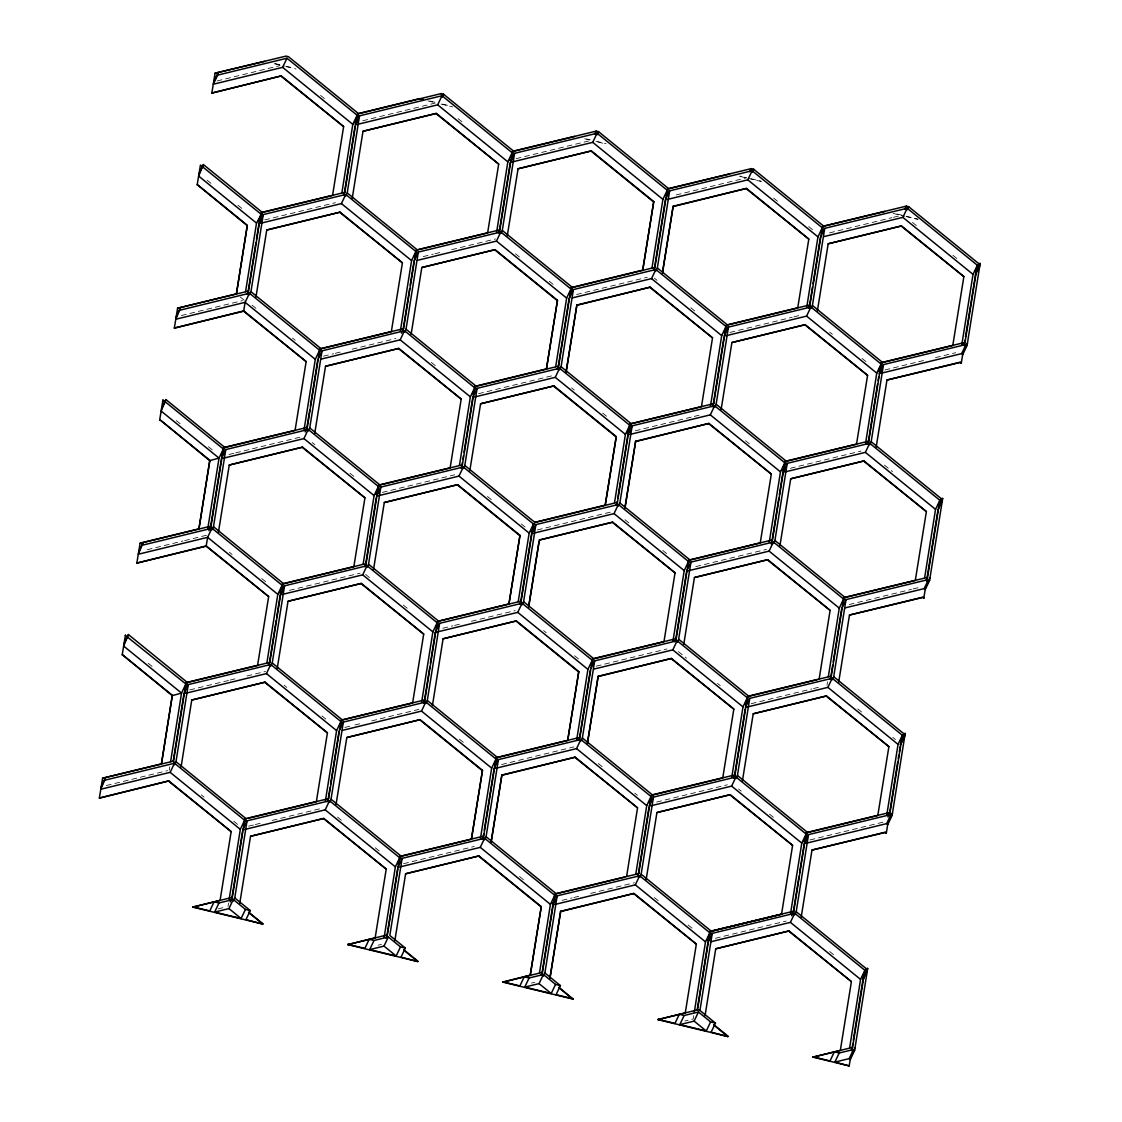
<?xml version="1.0" encoding="UTF-8"?>
<svg xmlns="http://www.w3.org/2000/svg" width="1122" height="1122" viewBox="0 0 1122 1122"><rect width="100%" height="100%" fill="white"/><g stroke="black" fill="none" stroke-linecap="round" stroke-linejoin="round"><path stroke-width="0.75" stroke-dasharray="5 3.75" d="M169.24 770.211L169.787 766.789M228.018 906.478L228.565 903.042M693.747 1015.564L693.2 1018.986L684.911 1021.006M826.97 685.233L827.517 681.811M217.121 80.938L280.009 65.609M362.715 120.755L435.084 103.112M264.75 219.912L335.436 202.689M516.092 158.665L588.461 141.035M181.329 315.534L242.52 300.626M423.176 256.601L433.274 254.133M434.957 253.726L443.372 251.679M451.787 249.631L495.545 238.958M676.201 194.948L746.887 177.725L740.099 176.084M323.543 356.165L333.641 353.711M335.324 353.29L343.739 351.242M352.154 349.194L395.912 338.535M576.554 294.511L647.24 277.288M829.579 232.857L891.85 217.682M893.533 217.275L901.948 215.228L893.463 213.18M228.944 454.508L233.993 453.274M235.676 452.867L250.823 449.179M252.506 448.758L301.313 436.865M478.603 393.668L554.338 375.225M729.931 332.435L792.202 317.26M793.885 316.853L802.3 314.791M147.234 549.71L182.928 541.014M184.625 540.594L206.729 535.208M382.322 492.418L454.69 474.788M635.347 430.764L692.569 416.823M694.252 416.416L702.667 414.369M884.992 369.937L916.969 362.14M918.652 361.733L927.067 359.685M935.482 357.638L955.678 352.715M289.42 590.354L360.106 573.132M537.382 529.935L613.117 511.478M790.393 468.281L861.093 451.058M189.772 689.918L228.481 680.493M230.164 680.072L238.579 678.025M246.994 675.977L265.507 671.461M442.797 628.264L452.895 625.81M454.578 625.403L462.993 623.341M471.408 621.293L515.166 610.634M695.808 566.61L766.494 549.387M106.338 785.54L167.543 770.632M344.833 727.435L353.248 725.373M354.931 724.966L363.346 722.919M371.761 720.871L418.885 709.385M596.161 666.188L666.861 648.965M849.186 604.534L911.457 589.359M913.14 588.952L921.555 586.904M248.565 826.171L253.614 824.951M255.297 824.53L263.712 822.482M272.127 820.434L320.934 808.541M501.576 764.531L573.945 746.887M751.221 703.69L811.823 688.922M813.506 688.515L821.921 686.468M218.075 908.89L226.364 906.871M403.611 863.688L474.311 846.465M656.636 802.034L727.322 784.811M378.114 945.187L381.424 944.387M562.038 900.377L572.136 897.909M573.819 897.502L582.234 895.454M590.649 893.393L634.421 882.734M810.014 839.943L885.749 821.486M531.505 983.096L534.829 982.297M715.415 938.287L786.101 921.064M274.918 63.561L280.009 64.796M285.83 66.198L294.301 68.246M429.978 101.064L435.07 102.298M442.587 104.108L449.361 105.749M586.736 138.988L590.13 139.801M595.95 141.204L606.118 143.672M750.997 178.721L761.179 181.175M906.057 216.223L917.936 219.099M274.525 63.786L284.427 66.184M286.082 66.591L295.998 68.989M427.931 100.896L434.537 102.495M441.142 104.094L452.699 106.885M584.632 138.805L591.252 140.404M597.858 142.003L606.118 143.995M739.693 176.308L761.179 181.498M893.112 213.418L904.669 216.209M906.324 216.616L917.88 219.407M912.467 222.394L916.506 225.676M952.943 255.283L956.996 258.579M773.591 198.047L778.991 202.423M808.682 226.546L812.735 229.842M829.677 332.112L832.384 334.3M862.061 358.423L867.46 362.813M458.085 118.637L462.124 121.933M654.378 278.158L657.085 280.346M690.815 307.751L697.561 313.234M884.417 465.069L892.509 471.647M320.555 95.384L324.609 98.68M515.517 253.796L519.57 257.092M549.247 281.215L553.3 284.497M745.555 440.722L750.955 445.111M571.603 387.861L574.296 390.063M602.64 413.078L608.04 417.468M207.093 180.179L211.118 183.447M237.92 205.214L241.945 208.482M431.381 362.42L438.127 367.904M624.982 519.738L629.035 523.02M662.765 550.439L669.511 555.923M857.727 708.852L864.473 714.335M892.803 737.35L895.51 739.552M252.043 305.184L257.429 309.56M292.519 338.073L295.212 340.261M487.467 496.485L491.52 499.767M521.211 523.89L525.25 527.186M678.375 651.602L686.468 658.179M717.505 683.41L720.212 685.598M240.318 297.035L244.217 300.205M312.168 442.531L314.875 444.719M349.952 473.232L354.005 476.513M543.553 630.55L546.26 632.738M574.59 655.767L579.99 660.157M738.514 788.962L741.207 791.15M769.538 814.179L774.937 818.569M176.308 420.624L183.012 426.065M208.468 446.752L212.493 450.02M365.562 574.394L370.961 578.784M403.345 605.095L410.091 610.578M598.292 763.507L605.038 768.991M634.729 793.114L637.422 795.316M829.677 951.526L836.423 957.01M229.393 552.248L232.086 554.436M261.777 578.559L267.176 582.949M459.431 739.16L463.47 742.455M654.378 897.572L658.432 900.868M688.109 924.991L693.508 929.367M284.132 685.205L286.825 687.407M321.902 715.906L325.955 719.202M519.556 876.52L523.609 879.802M148.202 663.256L153.56 667.604M337.512 817.082L342.911 821.472M375.295 847.783L382.041 853.267M201.343 794.923L204.05 797.111M233.727 821.234L239.126 825.624"/><path stroke-width="1.5" d="M125.313 635.375L185.859 683.999L173.559 761.109L174.471 763.241L244.638 820.266L232.338 897.376L192.689 907.109L220.08 900.433L231.16 831.598L168.791 780.912L99.353 798.093L102.607 778.219L161.442 763.886L172.367 695.331L122.326 654.673L172.241 695.626L161.442 763.886M122.186 654.953L125.44 635.08M268.396 665.402L269.827 662.373L282.127 585.249L211.96 528.238L207.64 537.34L206.139 546.204L136.842 563.09L140.096 543.216L198.931 528.869L209.87 460.329L159.815 419.656L209.73 460.623L198.931 528.869M159.675 419.951L162.942 400.077L165.621 402.251M305.156 431.914L307.316 427.356L319.63 350.246L249.463 293.235L245.129 302.337L243.628 311.201L174.331 328.087L177.599 308.199L236.419 293.866L247.359 225.326L197.304 184.653L247.219 225.62L236.419 293.866M197.163 184.948L200.431 165.074L260.837 213.993L248.537 291.103L247.092 294.132M261.061 212.577L332.561 195.41L343.627 126.576L281.257 75.903L211.82 93.07L215.087 73.196L264.61 61.387M105.173 780.127L174.471 763.241L170.151 772.343L100.854 789.229L105.566 777.686L101.246 786.788M184.485 688.529L187.36 682.457L128.399 634.547L123.686 646.104L181.54 693.101L170.6 761.642M266.882 662.906L277.807 594.351L207.64 537.34L138.343 554.226L143.055 542.683L138.735 551.772M207.822 528.35L219.028 458.099L161.175 411.087L165.888 399.544L224.849 447.454L221.258 455.041M304.09 429.614L315.296 359.349L245.129 302.337L175.831 319.223L180.544 307.666L176.224 316.769M286.952 58.232L282.632 67.334L213.32 84.22L217.64 75.118L286.952 58.232L357.119 115.243L344.819 192.353L262.338 212.451L203.377 164.541L198.664 176.084L256.517 223.096L245.578 291.636M217.64 75.118L218.033 72.664L213.713 81.766M173.293 760.52L183.966 693.691L188.286 684.588L270.753 664.49L340.92 721.516L328.62 798.626L327.175 801.655M210.249 528.939L221.455 458.688L225.774 449.585L308.241 429.488L378.409 486.499L366.109 563.623L364.664 566.652M247.738 293.936L255.928 242.534M256.475 239.098L258.944 223.685L263.263 214.583L345.73 194.485L415.897 251.496L403.597 328.606L401.438 333.164M208.888 530.664L211.048 526.106L223.348 448.996L165.495 401.999M174.541 764.741L175.986 761.698L188.286 684.588M212.03 529.724L213.475 526.695L225.774 449.585M249.519 294.721L250.963 291.692L263.263 214.583M181.091 766.859L191.75 700.03L265.058 682.162L327.428 732.848L316.362 801.683L248.046 818.331M218.453 532.137L229.253 465.027L302.547 447.159L364.93 497.845L353.851 566.68L282.351 583.833M255.942 297.134L266.741 230.01L340.036 212.156L402.419 262.829L391.34 331.663L319.84 348.83M136.842 563.09L206.28 545.909L268.649 596.581L257.569 665.43L186.07 682.583M174.331 328.087L243.769 310.906L306.138 361.579L295.072 430.413L223.559 447.58M229.112 899.62L240.318 829.354L244.638 820.266M341.859 192.886L352.799 124.346L357.119 115.243L359.531 115.832L442.012 95.735L512.179 152.746L499.865 229.856L498.434 232.899M231.539 900.209L242.464 831.654M269.028 665.192L276.138 620.648M276.685 617.212L280.234 594.941L284.553 585.838L367.02 565.74L437.187 622.766L424.887 699.876L423.457 702.905M306.516 430.189L309.798 409.628M310.345 406.206L317.722 359.938M344.005 195.186L354.945 126.646M233.32 900.994L234.764 897.951L247.064 820.841L329.531 800.757L399.698 857.769L387.399 934.878L385.954 937.908M270.809 665.991L272.253 662.948L284.553 585.838M308.298 430.974L309.742 427.945L322.042 350.835L404.509 330.738L474.676 387.763L462.376 464.873L460.946 467.902M345.8 195.971L347.231 192.942L359.531 115.832L355.211 124.935M239.743 903.406L250.543 836.283L323.851 818.415L386.22 869.101L375.141 937.936L347.75 944.612L387.399 934.878M277.232 668.403L288.031 601.28L361.34 583.412L423.709 634.098L412.63 702.933L341.13 720.1M314.721 433.387L325.52 366.277L398.829 348.409L461.198 399.095L450.118 467.93L378.619 485.083M352.21 198.384L363.009 131.26L436.318 113.406L498.687 164.078L487.621 232.913L416.108 250.08M325.394 800.87L336.6 730.618L340.92 721.516M363.149 564.156L374.089 495.601L378.409 486.499M400.372 330.864L411.578 260.599L415.897 251.496M327.806 801.459L329.994 787.742M330.541 784.32L339.026 731.193M365.295 566.456L376.235 497.902M402.798 331.439L409.628 288.606M410.175 285.184L414.004 261.188L418.324 252.085L500.791 231.988L570.958 289.013L558.658 366.123L557.213 369.152M329.602 802.244L331.046 799.215L343.346 722.091L425.813 702.007L495.98 759.019L483.68 836.128L482.236 839.158M367.09 567.241L368.535 564.198L380.835 487.088L463.302 466.99L533.469 524.016L521.169 601.126L519.724 604.155M404.579 332.238L406.024 329.195L418.324 252.085M336.011 804.656L346.81 737.533L420.119 719.665L482.488 770.351L471.422 839.186L399.783 856.647M373.5 569.653L384.299 502.53L457.608 484.662L519.977 535.348L508.911 604.183L519.977 535.348M411.129 334.356L421.802 267.527L495.097 249.659L557.48 300.345L546.4 369.18L557.48 300.345M384.173 937.122L395.379 866.871L399.698 857.769M421.662 702.12L432.868 631.868L437.187 622.766M459.431 465.406L470.356 396.851L474.676 387.763M496.639 232.114L507.845 161.849L512.179 152.746M386.599 937.712L397.525 869.171M424.088 702.709L429.824 666.72M430.371 663.298L435.294 632.443L439.614 623.341L522.081 603.257L592.248 660.269L579.948 737.378L578.503 740.408M461.577 467.706L462.39 462.559M462.937 459.136L463.484 455.7M464.031 452.278L472.783 397.44L477.102 388.338L559.569 368.24L629.737 425.266L617.437 502.375L616.006 505.405M499.066 232.689L510.272 162.438L514.591 153.335L597.058 133.238L667.239 190.263L654.925 267.373L653.495 270.402M541.014 975.425L542.459 972.381L554.759 895.272L484.592 838.26L402.125 858.358L389.825 935.468L405.337 948.062L401.017 957.164L417.833 961.568L347.75 944.612M425.869 703.494L427.314 700.465L439.614 623.341M463.358 468.491L464.803 465.448L477.102 388.338M500.861 233.488L502.291 230.445L514.591 153.335M394.804 940.909L405.603 873.786L478.912 855.932L541.281 906.604L530.201 975.439L541.281 906.604M432.433 705.612L443.092 638.783L516.4 620.915L578.77 671.601L567.69 740.436L496.05 757.897M469.781 470.903L480.581 403.78L553.889 385.912L616.259 436.598L605.179 505.433L616.259 436.598M507.27 235.9L518.069 168.777L591.378 150.909L653.747 201.595L642.682 270.43L653.747 201.595M471.422 839.186L482.488 770.351M480.454 838.372L491.66 768.121L495.98 759.019M518.21 601.658L529.149 533.118L533.469 524.016M555.699 366.656L566.638 298.101L570.958 289.013M482.867 838.961L483.694 833.814M484.241 830.392L494.073 768.71L498.406 759.608L580.873 739.51L651.041 796.522L638.741 873.631L637.296 876.675M520.356 603.959L531.576 533.693L535.895 524.605L618.362 504.507L688.529 561.519L676.229 638.628L674.785 641.658M557.844 368.956L569.064 298.69L573.384 289.588L655.851 269.504L726.018 326.516L713.718 403.625L712.274 406.655M484.662 839.747L486.092 836.717L498.406 759.608M522.151 604.744L523.595 601.715L535.895 524.605M559.64 369.741L561.084 366.698L573.384 289.588M491.071 842.159L501.871 775.036L575.179 757.182L637.548 807.854L626.623 876.394M528.56 607.156L538.953 542.038M566.049 372.153L576.862 305.03L650.157 287.162L712.526 337.848L701.46 406.683L629.961 423.85M491.212 841.865L501.871 775.036M528.7 606.862L539.359 540.033L612.668 522.165L675.037 572.851L663.972 641.686L592.472 658.852M566.189 371.859L576.862 305.03M567.69 740.436L578.77 671.601M539.5 972.914L550.439 904.374L554.759 895.272M576.722 739.622L587.928 669.371L592.248 660.269M614.491 502.908L625.417 434.368L629.737 425.266M651.98 267.906L662.906 199.365L667.239 190.263M541.66 975.214L552.865 904.963L557.185 895.861L639.652 875.763L709.819 932.775L697.519 1009.884L657.871 1019.618L685.262 1012.942L696.341 944.107L633.972 893.435L560.663 911.288L549.864 978.412M579.148 740.211L590.354 669.96M616.637 505.209L617.184 501.772M617.731 498.35L627.577 436.668M654.126 270.206L665.332 199.94L669.652 190.838L752.119 170.754L822.286 227.766L809.986 304.875L808.555 307.905M543.441 976L544.885 972.97L557.185 895.861M580.93 740.997L582.374 737.967L594.674 660.858L677.141 640.76L747.308 697.772L735.008 774.881L733.564 777.925M618.418 505.994L619.863 502.965L632.163 425.855L714.63 405.757L784.797 462.769L772.497 539.878L771.066 542.908M655.907 270.991L657.352 267.962L669.652 190.838M587.353 743.409L598.152 676.286L671.461 658.432L733.83 709.104L722.75 777.939L652.78 794.993M624.842 508.406L635.641 441.283L708.95 423.429L771.319 474.101L760.239 542.936L688.74 560.102M662.597 271.692L673.13 206.28L746.439 188.412L808.808 239.098L797.728 307.933L726.229 325.1M550.004 978.132L560.663 911.288M587.493 743.115L598.152 676.286M624.982 508.112L635.641 441.283M662.471 273.109L673.13 206.28M635.781 874.164L646.721 805.624L651.041 796.522M673.004 640.872L684.21 570.621L688.529 561.519M710.492 405.869L721.698 335.618L726.018 326.516M637.927 876.464L648.867 807.924M675.416 641.461L686.622 571.21L690.956 562.108L773.423 542.01L843.59 599.022L831.29 676.131L829.845 679.175M712.905 406.459L723.844 337.918M639.722 877.25L641.153 874.22L653.453 797.111L735.934 777.013L806.101 834.025L793.801 911.148L791.627 915.692M677.211 642.247L678.642 639.217L690.956 562.108M714.7 407.244L716.145 404.215L728.444 327.105L810.911 307.007L881.079 364.019L868.779 441.128L867.334 444.172M646.132 879.662L656.931 812.552L730.24 794.685L792.609 845.371L781.543 914.206L709.903 931.653M683.761 644.365L694.42 577.535L767.729 559.682L830.098 610.354L819.172 678.908M721.109 409.656L731.909 342.533L805.217 324.679L867.587 375.351L856.521 444.186L785.021 461.352M694.294 1012.142L705.5 941.877L709.819 932.775M731.782 777.125L742.988 706.874L747.308 697.772M769.271 542.122L780.477 471.871L784.797 462.769M806.76 307.119L817.966 236.868L822.286 227.766M697.267 1009.295L707.926 942.466L712.246 933.364L794.713 913.266L864.88 970.292L852.58 1047.401L851.135 1050.43M734.209 777.714L745.134 709.174M771.417 544.422L778.808 498.154M779.355 494.732L782.904 472.46L787.223 463.358L869.69 443.26L939.857 500.272L927.557 577.381L926.113 580.425M809.186 307.709L812.468 287.148M813.015 283.712L820.392 237.457L824.712 228.355L907.179 208.257L977.346 265.269L965.046 342.378L963.616 345.422M657.871 1019.618L727.954 1036.574L711.138 1032.184L715.457 1023.082L699.946 1010.473L712.246 933.364M735.99 778.5L737.434 775.47L749.734 698.361L832.201 678.263L902.369 735.275L890.069 812.398L887.909 816.942M773.479 543.497L774.923 540.467L787.223 463.358M810.968 308.494L812.412 305.465L824.712 228.355M705.065 1015.634L715.724 948.805L789.018 930.937L851.402 981.624L840.322 1050.458L812.931 1057.134L849.186 1065.9L834.866 1062.113L839.186 1053.011L853.491 1049.533L854.613 1050.43L850.294 1059.533L849.172 1058.621L834.866 1062.113M742.413 780.912L753.213 713.802L826.521 695.935L888.89 746.621L877.811 815.456L806.171 832.903M779.902 545.909L790.701 478.785L864.01 460.932L926.379 511.604L915.3 580.439L843.8 597.605M817.391 310.906L828.19 243.783L901.499 225.929L963.868 276.601L952.788 345.436L881.289 362.602M790.561 913.392L801.781 843.127L806.101 834.025M828.331 676.664L839.27 608.124L843.59 599.022M865.553 443.372L876.759 373.121L881.079 364.019M792.988 913.967L799.004 876.282M799.551 872.846L804.193 843.716L808.513 834.614L890.994 814.516L892.102 815.428L887.783 824.53L886.661 823.618L805.877 843.309M830.476 678.964L832.664 665.262M833.211 661.84L841.682 608.713L846.016 599.611L928.483 579.513L929.591 580.425L925.271 589.527L924.163 588.615L845.048 607.886M867.965 443.961L877.544 383.99M878.091 380.568L878.638 377.132M794.783 914.767L796.213 911.723L808.513 834.614M832.272 679.75L833.702 676.72L846.016 599.611M869.76 444.747L871.191 441.717L883.505 364.608L965.972 344.51L967.08 345.422L962.76 354.524L961.652 353.612L880.854 373.303M801.192 917.179L811.991 850.055L885.3 832.187L886.408 833.099L885.16 832.482L811.991 850.055M838.681 682.162L849.48 615.052L922.789 597.185L923.897 598.096L922.649 597.479L849.48 615.052M876.17 447.159L886.969 380.035L960.278 362.182L961.4 363.079L960.137 362.476L886.969 380.035M849.62 1047.934L860.56 979.394L864.88 970.292M886.843 814.642L898.049 744.377L902.369 735.275M924.612 577.914L935.538 509.374L939.857 500.272M961.82 344.622L973.026 274.371L977.346 265.269M849.186 1065.9L850.546 1057.331M851.64 1050.487L852.874 1043.376M853.281 1040.206L863.842 973.966M886.282 833.394L887.909 823.183M889.269 815.231L897.67 761.964M898.287 758.682L898.75 755.162M899.381 751.824L900.11 746.649M904.795 735.864L900.475 744.966L901.12 740.366M923.771 598.377L925.426 588.012M926.52 581.098L937.964 509.963M961.259 363.374L963.013 352.364M964.121 345.45L965.06 340.078M965.495 336.81L976.392 269.084M854.613 1050.43L867.699 968.426L866.38 968.749L863.505 974.808M892.102 815.428L905.188 733.423L903.869 733.732L900.279 741.319M929.591 580.425L942.676 498.42L941.372 498.729L938.483 504.802M967.08 345.422L980.165 263.404L978.861 263.726L975.256 271.314M900.377 744.952L905.188 733.423M215.087 73.196L286.026 56.1L288.452 56.689L358.619 113.701L441.086 93.603L443.513 94.192L513.68 151.204L510.791 157.276M211.82 93.07L281.257 75.903M199.057 173.644L203.377 164.541M177.599 308.199L248.537 291.103M162.942 400.077L165.481 402.546M161.568 408.646L165.888 399.544M256.517 223.096L262.338 212.451L259.463 218.524M266.741 230.01L340.036 212.156M140.096 543.216L211.048 526.106M343.627 126.576L281.117 76.184M356.459 118.259L357.904 115.215M363.009 131.26L436.318 113.406M209.73 460.623L219.028 458.099L223.348 448.996M124.079 643.649L128.399 634.547M343.374 195.396L344.819 192.353M260.627 223.264L341.411 203.587L345.73 194.485M229.253 465.027L302.547 447.159M419.67 98.89L423.204 99.423M102.607 778.219L173.559 761.109M306.138 361.579L243.628 311.201M99.353 798.093L168.791 780.912M315.296 359.349L319.63 350.246M318.241 354.776L321.13 348.704L250.963 291.692M356.894 124.528L437.678 104.837L442.012 95.735L441.086 93.603M442.068 97.221L443.513 94.192M318.452 358.423L322.042 350.835M325.52 366.277L398.829 348.409M172.241 695.626L181.54 693.101L185.859 683.999M223.138 458.281L303.922 438.59L308.241 429.488M191.75 700.03L265.058 682.162M402.419 262.829L339.91 212.451M414.523 256.026L417.398 249.954L499.865 229.856M421.802 267.527L495.097 249.659M268.649 596.581L206.139 546.204M277.807 594.351L282.127 585.249M280.752 589.779L283.642 583.706L213.475 526.695M321.088 359.11L400.189 339.84L404.509 330.738M288.031 601.28L361.34 583.412M498.687 164.078L436.178 113.701M185.649 693.284L266.433 673.593L270.753 664.49M518.069 168.777L591.378 150.909M364.93 497.845L302.407 447.454M376.305 492.544L379.909 484.956L309.742 427.945M417.37 260.36L496.471 241.09L500.791 231.988M376.515 496.19L380.835 487.088M384.299 502.53L457.608 484.662M231.16 831.598L168.651 781.207M243.264 824.782L246.153 818.723L175.986 761.698M281.917 594.534L362.701 574.843L367.02 565.74M242.745 829.943L247.064 820.841M574.73 136.407L512.417 151.33M245.438 909.395L241.104 918.497L214.639 912.088L218.958 902.986L233.264 899.493L245.438 909.395L250.276 910.559L245.956 919.661L262.772 924.051L192.689 907.109M250.543 836.283L323.851 818.415M461.198 399.095L398.689 348.704M230.178 901.92L232.338 897.376M594.702 134.149L596.147 131.12L598.573 131.695L668.74 188.72L665.851 194.779M472.586 393.794L476.191 386.22L406.024 329.195M214.639 912.088L228.944 908.596L233.264 899.493M511.955 162.031L592.739 142.34L597.058 133.238M597.128 134.738L598.573 131.695M480.581 403.78L553.889 385.912M327.428 732.848L264.918 682.457M339.545 726.032L342.42 719.973L424.887 699.876M378.198 495.784L458.982 476.093L463.302 466.99M339.742 729.679L343.346 722.091M346.81 737.533L420.119 719.665M569.583 293.529L572.458 287.47L502.291 230.445M244.428 829.537L325.212 809.846L329.531 800.757M423.709 634.098L361.2 583.706M435.813 627.282L438.702 621.223L521.169 601.126M474.466 397.034L555.25 377.343L559.569 368.24M443.092 638.783L516.4 620.915M342.392 730.38L421.493 711.096L425.813 702.007M532.094 528.532L534.97 522.473L617.437 502.375M572.43 297.877L651.531 278.593L655.851 269.504M576.722 305.324L650.157 287.162M539.359 540.033L612.668 522.165M386.22 869.101L323.711 818.709M397.609 863.814L401.213 856.226L331.046 799.215M435.294 632.443L517.761 612.36L522.081 603.257M397.805 867.446L402.125 858.358M729.791 173.91L667.464 188.833M400.484 946.898L396.164 956L369.699 949.591L374.019 940.488L388.324 937.01L400.484 946.898L405.337 948.062M405.603 873.786L478.912 855.932M749.762 171.652L751.207 168.623L753.633 169.212L823.8 226.223L906.267 206.125L908.694 206.714L978.861 263.726M627.647 431.311L631.251 423.723L561.084 366.698M369.699 949.591L384.005 946.112L388.324 937.01M667.015 199.534L747.799 179.843L752.119 170.754M752.189 172.241L753.633 169.212M627.843 434.943L632.163 425.855M672.99 206.574L746.439 188.412M494.606 763.535L497.481 757.476L427.314 700.465M533.259 533.287L614.043 513.61L618.362 504.507M712.526 337.848L650.017 287.456M723.914 332.561L727.519 324.973L809.986 304.875M399.488 867.04L480.272 847.362L484.592 838.26M724.125 336.207L728.444 327.105M731.909 342.533L805.217 324.679M590.873 664.799L593.762 658.726L523.595 601.715M629.526 434.537L710.31 414.86L714.63 405.757M591.07 668.432L594.674 660.858M635.501 441.577L708.95 423.429M808.808 239.098L746.298 188.706M820.911 232.282L823.8 226.223M495.756 768.289L576.554 748.612L580.873 739.51M501.73 775.33L575.179 757.182M828.19 243.783L901.499 225.929M675.037 572.851L612.528 522.459M687.155 566.049L690.03 559.976L619.863 502.965M725.808 335.787L806.592 316.109L810.911 307.007M694.42 577.535L767.729 559.682M558.784 987.206L572.893 999.071L502.81 982.115L530.341 975.144M553.384 899.802L556.26 893.729L486.092 836.717M593.72 669.133L672.821 649.862L677.141 640.76M598.012 676.58L671.461 658.432M884.851 211.413L822.524 226.349M542.459 972.381L524.226 976.827L519.907 985.929L502.951 981.82M555.544 984.401L551.225 993.503L524.759 987.094L529.079 978.005L543.385 974.513L555.544 984.401L560.397 985.579L556.077 994.681L573.033 998.776M771.319 474.101L708.809 423.709M904.823 209.155L906.267 206.125M783.422 467.299L786.312 461.226L716.145 404.215M524.759 987.094L539.051 983.615L543.385 974.513M823.758 236.63L902.859 217.359L907.179 208.257M907.249 209.744L908.694 206.714M790.701 478.785L864.01 460.932M637.548 807.854L575.039 757.462M648.937 802.567L652.541 794.979L582.374 737.967M688.305 570.789L769.103 551.112L773.423 542.01M649.133 806.213L653.453 797.111M656.931 812.552L730.24 794.685M867.587 375.351L805.077 324.959M878.975 370.064L882.579 362.476L812.412 305.465M554.548 904.556L635.332 884.865L639.652 875.763M879.171 373.71L883.505 364.608M560.523 911.583L633.972 893.435M733.83 709.104L671.321 658.726M745.218 703.817L748.809 696.229L678.642 639.217M784.587 472.039L865.371 452.362L869.69 443.26M745.415 707.463L749.734 698.361M753.213 713.802L826.521 695.935M963.868 276.601L901.359 226.209M650.816 805.806L731.614 786.115L735.934 777.013M975.845 272.506L980.165 263.404M975.453 274.96L979.772 265.858M830.098 610.354L767.588 559.976M842.215 603.552L845.09 597.479L927.557 577.381M961.652 353.612L965.972 344.51M965.313 347.525L967.473 342.967M696.341 944.107L633.832 893.729M708.445 937.305L711.32 931.232L793.801 911.148M747.098 707.056L827.882 687.365L832.201 678.263M710.605 1021.904L706.285 1031.006L679.806 1024.61L684.139 1015.508L698.445 1012.016L710.605 1021.904L715.457 1023.082M715.724 948.805L789.018 930.937M926.379 511.604L863.87 461.226M679.806 1024.61L694.111 1021.118L698.445 1012.016M938.357 507.509L942.676 498.42M937.824 510.258L942.284 500.861M792.609 845.371L730.099 794.979M804.726 838.555L807.602 832.482L737.434 775.47M924.163 588.615L928.483 579.513M927.095 584.043L929.984 577.97M781.543 914.206L710.044 931.358M711.292 941.653L790.393 922.368L794.713 913.266M888.89 746.621L826.381 696.229M886.661 823.618L890.994 814.516M888.175 822.075L892.495 812.973M851.402 981.624L788.892 931.232M863.379 977.528L867.699 968.426M862.846 980.263L867.306 970.867M849.172 1058.621L853.491 1049.533M850.686 1057.078L855.006 1047.99M357.357 113.827L419.81 98.61M354.3 122.803L357.666 121.975M512.277 151.624L596.147 131.12M258.018 221.553L261.384 220.725M509.36 160.306L512.726 159.492M667.338 189.127L751.207 168.623M180.151 310.121L249.463 293.235M571.168 287.597L642.808 270.136M319.7 349.124L403.597 328.606M571.042 287.877L654.925 267.373M474.901 386.347L546.54 368.886M223.432 447.874L307.316 427.356M474.76 386.627L558.658 366.123M378.479 485.377L462.376 464.873M629.821 424.144L713.718 403.625M881.149 362.897L965.046 342.378M142.662 545.124L211.96 528.238M375.59 494.059L378.956 493.245M626.932 432.826L630.298 431.998M878.26 371.578L881.626 370.765M535.348 522.193L605.319 505.138M282.211 584.127L366.109 563.623M784.881 461.647L868.779 441.128M279.322 592.809L282.688 591.995M530.65 531.576L534.016 530.748M781.978 470.328L785.344 469.501M437.412 621.35L509.051 603.888M185.929 682.877L269.827 662.373M688.599 560.397L772.497 539.878M592.332 659.147L676.229 638.628M244.862 818.85L328.62 798.626M496.19 757.602L579.948 737.378M747.533 696.355L831.29 676.131M749.061 696.243L817.363 679.595M399.923 856.352L483.68 836.128M651.251 795.105L735.008 774.881M554.983 893.855L638.741 873.631M806.311 832.608L890.069 812.398M556.512 893.743L624.814 877.095M551.94 902.831L555.306 902.004M803.282 841.584L806.648 840.771M502.81 982.115L528.588 975.831M707 940.334L710.366 939.521M812.931 1057.134L852.58 1047.401M697.519 1009.884L699.946 1010.473M218.958 902.986L214.106 901.808L209.786 910.91L192.83 906.814M374.019 940.488L369.166 939.324L364.846 948.427L347.89 944.317M524.226 976.827L529.079 978.005M684.139 1015.508L679.287 1014.33L674.967 1023.432L658.011 1019.337M839.186 1053.011L834.347 1051.847L830.028 1060.935L813.071 1056.84M902.859 217.359L973.026 274.371M747.799 179.843L817.966 236.868M592.739 142.34L662.906 199.365M806.592 316.109L876.759 373.121M591.238 151.204L653.607 201.89M657.352 267.962L727.519 324.973M871.191 441.717L941.372 498.729M437.678 104.837L507.845 161.849M651.531 278.593L721.698 335.618M865.371 452.362L935.538 509.374M282.632 67.334L352.799 124.346M496.471 241.09L566.638 298.101M710.31 414.86L780.477 471.871M494.97 249.954L557.339 300.626M347.231 192.942L417.398 249.954M774.923 540.467L845.09 597.479M341.411 203.587L411.578 260.599M555.25 377.343L625.417 434.368M769.103 551.112L839.27 608.124M553.749 386.206L616.118 436.893M833.702 676.72L903.869 733.732M400.189 339.84L470.356 396.851M614.043 513.61L684.21 570.621M827.882 687.365L898.049 744.377M464.803 465.448L534.97 522.473M458.982 476.093L529.149 533.118M672.821 649.862L742.988 706.874M457.467 484.956L519.851 535.643M303.922 438.59L374.089 495.601M517.761 612.36L587.928 669.371M731.614 786.115L801.781 843.127M516.26 621.209L578.629 671.896M368.535 564.198L438.702 621.223M796.213 911.723L866.38 968.749M362.701 574.843L432.868 631.868M576.554 748.612L646.721 805.624M790.393 922.368L860.56 979.394M641.153 874.22L711.32 931.232M421.493 711.096L491.66 768.121M635.332 884.865L705.5 941.877M419.979 719.959L482.348 770.646M272.253 662.948L342.42 719.973M713.844 1024.709L728.094 1036.279M713.704 1025.003L727.954 1036.574M266.433 673.593L336.6 730.618M480.272 847.362L550.439 904.374M694.111 1021.118L706.285 1031.006M478.771 856.212L541.141 906.899M544.885 972.97L560.397 985.579M559.948 988.552L572.893 999.071M325.212 809.846L395.379 866.871M539.051 983.615L551.225 993.503M403.724 949.703L417.973 961.274M404.888 951.035L417.833 961.568M170.151 772.343L240.318 829.354M384.005 946.112L396.164 956M234.764 897.951L250.276 910.559M248.677 912.186L262.913 923.771M248.537 912.481L262.772 924.051M228.944 908.596L241.104 918.497"/></g></svg>
